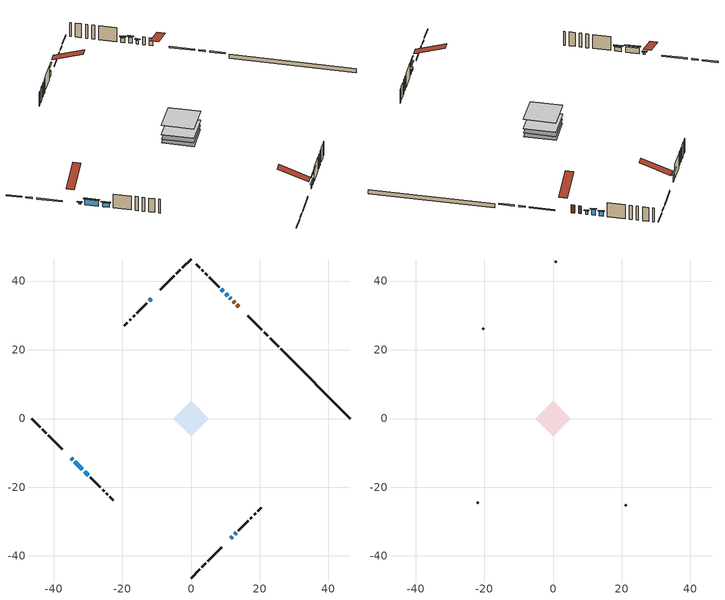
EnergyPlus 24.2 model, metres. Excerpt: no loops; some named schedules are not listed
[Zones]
conditioned space
 floor adiabatic (Floor3 construction): -5.06,0 0,5.06 5.06,0 0,-5.06 z0.16
 floor adiabatic (AdiabaticFloorConstruction): -5.2,0 0,5.2 5.2,0 0,-5.2 z1.38
 floor foundation (Slab1 construction): -5.06,0.11 -0.11,5.06 5.06,-0.11 0.11,-5.06 z-0.91
 wall outside (RimJoist1 construction): 0,-46.43 2.51,-43.92 / -46.43,0 -43.92,-2.51 / 0,46.43 -2.51,43.92 / 25.52,20.92 23.01,23.43 z0.16:0.46
 wall outside (RimJoist2 construction): 3.17,-43.27 4.23,-42.2 / -43.27,-3.17 -42.2,-4.23 / -3.17,43.27 -4.23,42.2 / 22.35,24.08 21.28,25.15 z0.16:0.46
 wall outside (RimJoist3 construction): 4.89,-41.54 8.96,-37.48 / -41.54,-4.89 -37.48,-8.96 / -4.89,41.54 -8.96,37.48 / 20.63,25.81 16.56,29.87 z0.16:0.46
 wall outside (AdiabaticWallConstruction 1): 13.91,32.52 13.39,33.04 / 12.73,33.7 12.3,34.13 z0.16:2.19
 wall outside (AdiabaticWallConstruction): -34.83,-11.6 -34.47,-11.97 z0.16:0.52; 11.6,-34.83 12.04,-34.4 z0.16:0.98; 11.64,34.79 11.3,35.13 z0.16:1.05; -33.81,-12.62 -31.66,-14.78 z0.16:1.61; -11.6,34.83 -12.22,34.22 z0.16:1.69; 12.69,-33.74 13.13,-33.31 / 9.41,37.02 8.84,37.6 z0.16:1.3; 10.65,35.79 10.07,36.36 z0.16:1.63; -31,-15.43 -29.92,-16.51 z0.16:1.23
 wall outside (Wall1 construction): 13.78,-32.65 16.64,-29.79 / -29.26,-17.17 -26.4,-20.03 / -12.87,33.56 -15.74,30.7 / 8.18,38.25 5.32,41.12 z0.16:3.82
 wall outside (Wall2 construction): 17.3,-29.13 17.75,-28.68 / -25.75,-20.69 -25.3,-21.14 / -16.39,30.04 -16.84,29.59 / 4.66,41.77 4.21,42.22 z0.16:3.82
 wall outside (Wall3 construction): 18.41,-28.03 18.78,-27.66 / -24.64,-21.79 -24.27,-22.16 / -17.5,28.94 -17.87,28.56 / 3.55,42.88 3.18,43.25 z0.16:3.82
 wall outside (Wall4 construction): 19.43,-27 20.4,-26.03 / -23.61,-22.82 -22.64,-23.79 / -18.53,27.91 -19.49,26.94 / 2.53,43.91 1.56,44.87 z0.16:3.82
 wall foundation (FoundationWall1 construction): 46.43,0 26.17,20.26 z-0.91:0.16
 window (WindowConstruction 7): -34.83,-11.61 -34.47,-11.96 z0.16:0.52
 window (WindowConstruction 6): 11.61,-34.83 12.04,-34.4 z0.16:0.97
 window (WindowConstruction 8): 11.64,34.79 11.3,35.13 z0.16:1.05
 window (WindowConstruction): -33.81,-12.62 -31.66,-14.78 z0.16:1.61
 window (WindowConstruction 1): -11.61,34.83 -12.22,34.22 z0.16:1.68
 window (WindowConstruction 2): 12.69,-33.74 13.12,-33.31 z0.16:1.3
 window (WindowConstruction 3): 10.65,35.79 10.07,36.36 z0.16:1.63
 window (WindowConstruction 4): 9.41,37.02 8.84,37.6 z0.16:1.3
 window (WindowConstruction 5): -31,-15.43 -29.92,-16.51 z0.16:1.23
 door (Door): 13.91,32.52 13.39,33.04 z0.16:2.19
 door (Door 1): 12.73,33.7 12.3,34.13 z0.16:2.19
 ceiling adiabatic (AdiabaticFloorConstruction): 0,-5.2 5.2,0 0,5.2 -5.2,0 z1.38
attic - vented
 floor to conditioned space (Floor1 construction Reversed): -5.2,0 0,5.2 5.2,0 0,-5.2 z3.82
 wall outside (Wall5 construction): 21.06,-25.37 21.3,-25.13 / -21.99,-24.45 -21.74,-24.69 / -20.15,26.28 -20.4,26.04 / 0.9,45.53 0.66,45.78 z0.16:3.82
 roof outside (Roof1 construction): 10.95,-35.48,3.82 5.89,-30.42,6.2 4.55,-31.76,6.2 9.61,-36.82,3.82; -35.48,-10.95,3.82 -30.42,-5.89,6.2 -31.76,-4.55,6.2 -36.82,-9.61,3.82; -10.95,35.48,3.82 -5.89,30.42,6.2 -4.55,31.76,6.2 -9.61,36.82,3.82; 14.57,31.86,3.82 9.51,26.8,6.2 10.84,25.47,6.2 15.9,30.53,3.82
shading: -34.26,-12.18 -35.04,-11.39 -35.25,-11.61 -34.47,-12.39 z0.82; 12.68,-33.75 10.96,-35.47 11.07,-35.58 12.79,-33.86 z1.89; 11.09,35.34 11.85,34.58 12.06,34.79 11.3,35.55 z1.35; -31.45,-14.99 -34.02,-12.41 -34.23,-12.62 -31.66,-15.2 z1.91; -13.08,33.36 -10.74,35.69 -10.95,35.9 -13.29,33.57 z2.9; 14.63,-31.8 11.19,-35.25 11.29,-35.35 14.74,-31.91 z3.43; 9.86,36.57 10.86,35.58 11.07,35.79 10.07,36.79 z1.93; 8.63,37.81 9.62,36.81 9.84,37.02 8.84,38.02 z1.6; -29.71,-16.72 -31.21,-15.22 -31.42,-15.43 -29.92,-16.93 z1.53
[Building]
Building 1: Terrain=Suburbs
[Site:Location]
Windsor AP_ON: Latitude {deg}=42.28; Longitude {deg}=-82.96; Time Zone {hr}=-5; Elevation {m}=190; Keep Site Location Information=Yes
[Site:GroundTemperature:Shallow]
6.34957, 4.46684, 4.31606, 5.20952, 8.79623, 12.3662, 15.4612, 17.4219, 17.5884, 15.9938, 12.9777, 9.51722
[Site:WaterMainsTemperature]
Calculation Method=Schedule; Temperature Schedule=mains temperature schedule
[Material] Roughness=Rough; Thermal Absorptance=0.9
Name | Thickness {m} | Conductivity {W/m-K} | Density {kg/m3} | Specific Heat {J/kg-K} | Solar Absorptance | Visible Absorptance
asphalt or fiberglass shingles | 0.00635 | 0.162714 | 1121.4 | 1465.45 | 0.4 | 0.4
ceiling stud and cavity | 0.0889 | 7.21176 | 20.9862 | 1087.66 | 0.7 | 0.7
concrete 4.0 in. | 0.1016 | 1.803125 | 2242.8 | 837.4 | 0.7 | 0.7
concrete 8.0 in. | 0.2032 | 1.803125 | 2242.8 | 837.4 | 0.7 | 0.7
door material | 0.04445 | 0.0451087 | 512.64 | 1214.23 | 0.7 | 0.7
door material 1 | 0.04445 | 0.053851 | 512.64 | 1214.23 | 0.7 | 0.7
exterior vertical ins | 0.000518347 | 0.029427 | 32.04 | 1214.23 | 0.7 | 0.7
floor covering | 0.0127 | 9.015625 | 54.468 | 1339.84 | 0.6 | 0.6
floor covering 1 | 0.0127 | 0.0433444 | 54.468 | 1339.84 | 0.6 | 0.6
floor rigid ins; wall rigid ins | 0.512978 | 0.029427 | 32.04 | 1214.23 | 0.7 | 0.7
floor stud and cavity | 0.0889 | 0.329553 | 50.32683 | 1063.81 | 0.7 | 0.7
floor stud and cavity 1 | 0.1397 | 1.75129 | 37.0049 | 1207.88 | 0.7 | 0.7
furniture material conditioned space 1 | 0.1524 | 0.115458 | 640.8 | 1214.23 | 0.6 | 0.6
gypsum board | 0.00254 | 0.160291 | 801 | 837.4 | 0.6 | 0.6
gypsum board 1 | 0.0127 | 0.160291 | 801 | 837.4 | 0.6 | 0.6
gypsum board 2 | 0.0127 | 0.160291 | 801 | 837.4 | 0.7 | 0.7
osb sheathing 0.5 in. | 0.0127 | 0.115458 | 512.64 | 1214.23 | 0.7 | 0.7
osb sheathing 0.75 in. | 0.01905 | 0.115458 | 512.64 | 1214.23 | 0.7 | 0.7
osb sheathing 2.0 in. | 0.0508 | 0.115458 | 512.64 | 1214.23 | 0.7 | 0.7
rim joist rigid ins | 0.051816 | 0.029427 | 32.04 | 1214.23 | 0.7 | 0.7
rim joist stud and cavity | 0.0508 | 0.139066 | 50.32683 | 1063.81 | 0.6 | 0.6
rim joist stud and cavity 1 | 0.0508 | 0.033485 | 125.044 | 1163.47 | 0.6 | 0.6
rim joist stud and cavity 2 | 0.0508 | 0.559327 | 125.044 | 1163.47 | 0.6 | 0.6
wall stud and cavity | 0.0889 | 0.378989 | 50.32683 | 1063.81 | 0.7 | 0.7
wall stud and cavity 1 | 0.0889 | 0.247226 | 50.32683 | 1063.81 | 0.7 | 0.7
wall stud and cavity 2 | 0.1397 | 0.967651 | 139.0536 | 1170.24 | 0.7 | 0.7
wall stud and cavity 3 | 0.1397 | 1.04406 | 139.0536 | 1170.24 | 0.7 | 0.7
wall stud and cavity 4 | 0.0889 | 6.1454 | 50.32683 | 1063.81 | 0.6 | 0.6
wall stud and cavity 5 | 0.0889 | 0.380278 | 52.3479 | 1209.89 | 0.7 | 0.7
wall stud and cavity 6 | 0.0889 | 0.391764 | 83.0341 | 1211.67 | 0.7 | 0.7
wood siding | 0.00254 | 0.102417 | 544.68 | 1172.36 | 0.91 | 0.91
wood siding 1 | 0.0254 | 0.102417 | 544.68 | 1172.36 | 0.91 | 0.91
wood siding 2; wood siding 3; wood siding 4 | 0.0254 | 0.102417 | 544.68 | 1172.36 | 0.7 | 0.7
[WindowMaterial:SimpleGlazingSystem]
Name | U-Factor {W/m2-K} | Solar Heat Gain Coefficient
WindowMaterial | 2.1866 | 0.59
WindowMaterial 1 | 2.28653 | 0.55
WindowMaterial 2 | 2.42223 | 0.49
WindowMaterial 3 | 5.135751 | 0.62
WindowMaterial 4 | 2.34047 | 0.52
WindowMaterial 5 | 4.27156 | 0.53
WindowMaterial 6 | 4.64858 | 0.51
WindowMaterial 7 | 2.574973 | 0.1
WindowMaterial 8 | 3.308 | 0.47
[Construction]
AdiabaticFloorConstruction: floor stud and cavity 1, floor rigid ins, osb sheathing 0.75 in., floor covering 1
AdiabaticWallConstruction: wood siding 3, wall rigid ins, wall stud and cavity 5, gypsum board 1
AdiabaticWallConstruction 1: wood siding 4, wall rigid ins, wall stud and cavity 5, gypsum board 1
Door: door material
Door 1: door material 1
Floor1 construction Reversed: gypsum board, ceiling stud and cavity
Floor3 construction: floor stud and cavity, floor covering
FoundationWall1 construction: concrete 8.0 in., gypsum board 2
furniture construction conditioned space 1: furniture material conditioned space 1
PartitionWallConstruction: gypsum board 1, wall stud and cavity 6, gypsum board 1
RimJoist1 construction: wood siding 2, rim joist stud and cavity
RimJoist2 construction: wood siding 2, osb sheathing 2.0 in., rim joist stud and cavity 1
RimJoist3 construction: wood siding 2, rim joist rigid ins, osb sheathing 2.0 in., rim joist stud and cavity 2
Roof1 construction: asphalt or fiberglass shingles
Slab1 construction: concrete 4.0 in.
Wall1 construction: wood siding, wall stud and cavity, gypsum board
Wall2 construction: wood siding, wall stud and cavity 1, gypsum board
Wall3 construction: wood siding 1, osb sheathing 0.5 in., wall stud and cavity 2, gypsum board 1
Wall4 construction: wood siding 1, osb sheathing 0.5 in., wall stud and cavity 3, gypsum board 1
Wall5 construction: wood siding, wall stud and cavity 4
WindowConstruction: WindowMaterial
WindowConstruction 1: WindowMaterial 1
WindowConstruction 2: WindowMaterial 2
WindowConstruction 3: WindowMaterial 3
WindowConstruction 4: WindowMaterial 4
WindowConstruction 5: WindowMaterial 5
WindowConstruction 6: WindowMaterial 6
WindowConstruction 7: WindowMaterial 7
WindowConstruction 8: WindowMaterial 8
[Zone] Multiplier=1; Part of Total Floor Area=Yes
Name | Volume {m3}
attic - vented | 20.9083
conditioned space | 232.7
[Space]
Name | Zone | Volume {m3}
attic - vented 1 | attic - vented | 20.9083
conditioned space 1 | conditioned space | 232.7
[ZoneInfiltration:EffectiveLeakageArea]
infil attic - vented 1: Zone or Space=attic - vented 1; Schedule=Always On Discrete; Effective Air Leakage Area {cm2}=2399.56; Stack Coefficient=0.000420233; Wind Coefficient=1.38505e-05
[ZoneMixing]
whole house fan mix: Zone or Space=attic - vented; Schedule=Always On Continuous; Design Flow Rate Calculation Method=Flow/Zone; Design Flow Rate {m3/s}=0; Source Zone or Space=conditioned space
[SurfaceProperty:ExposedFoundationPerimeter]
Slab1: Exposed Perimeter Calculation Method=TotalExposedPerimeter; Total Exposed Perimeter {m}=28.651
[InternalMass] Zone or ZoneList=conditioned space; Space or SpaceList=conditioned space 1
Name | Construction | Surface Area {m2}
furniture mass conditioned space 1 | furniture construction conditioned space 1 | 62.624
partition wall mass | PartitionWallConstruction | 105.28
[Lights]
interior lighting: Zone or ZoneList or Space or SpaceList=conditioned space 1; Schedule=interior lighting schedule; Design Level Calculation Method=LightingLevel; Lighting Level {W}=343.2; Return Air Fraction=0; Fraction Radiant=0.6; Fraction Visible=0.2; Fraction Replaceable=1
[People]
occupants: Zone or ZoneList or Space or SpaceList=conditioned space 1; Number of People Schedule=occupants schedule; Number of People Calculation Method=People; Number of People=3; Fraction Radiant=0.314171; Sensible Heat Fraction=0.56303; Activity Level Schedule=occupants activity schedule; Carbon Dioxide Generation Rate {m3/s-W}=0; Enable ASHRAE 55 Comfort Warnings=No; Mean Radiant Temperature Calculation Type=EnclosureAveraged
[ElectricEquipment] Zone or ZoneList or Space or SpaceList=conditioned space 1; Design Level Calculation Method=EquipmentLevel
Name | Schedule | Design Level {W} | Fraction Latent | Fraction Radiant | Fraction Lost
clothes dryer | clothes dryer schedule | 140.772 | 0.015 | 0.081 | 0.85
clothes washer | clothes washer schedule | 32.1985 | 0.03 | 0.162 | 0.7
cooking range | cooking range schedule | 215.147 | 0.08 | 0.432 | 0.2
dishwasher | dishwasher schedule | 66.8632 | 0.3 | 0.18 | 0.4
fridge | fridge schedule | 72.9452 | 0 | 0.6 | 0
mech vent house fan | mech vent house fan schedule | 0 | 0 | 0 | 1
mech vent house fan cfis | mech vent house fan cfis schedule | 0 | 0 | 0 | 0
misc plug loads | misc plug loads schedule | 494.7 | 0.045 | 0.513 | 0.1
whole house fan | Always On Discrete | 0 | 0 | 0 | 1
[OtherEquipment] Zone or ZoneList or Space or SpaceList=conditioned space 1; Design Level Calculation Method=EquipmentLevel
Name | Fuel Type | Schedule | Design Level {W} | Fraction Latent | Fraction Radiant | Fraction Lost
clothes dryer 1 | Electricity | clothes dryer schedule | 0 | 0.015 | 0.081 | 0.85
cooking range 1 | Electricity | cooking range schedule | 0 | 0.08 | 0.432 | 0.2
general water use latent | None | general water use schedule | 62.594 | 1 | 0 | 0
general water use sensible | None | general water use schedule | -61.6891 | 0 | 0.6 | 0
mech vent house fan latent load | None | Always On Discrete | 0 | 1 | 0 | 0
mech vent house fan sensible load | None | Always On Discrete | 0 | 0 | 0 | 0
water heater energy adjustment1 | Electricity | Always On Discrete | 0.01 | 0 | 0 | 1
[ZoneInfiltration:DesignFlowRate] Zone or ZoneList or Space or SpaceList=conditioned space 1; Schedule=Always On Discrete; Design Flow Rate Calculation Method=Flow/Zone; Design Flow Rate {m3/s}=0
infil flow; natural vent flow; whole house fan flow
[Foundation:Kiva]
Foundation Kiva 1: Initial Indoor Air Temperature {C}=18; Wall Height Above Grade {m}=0.15999; Wall Depth Below Slab {m}=0.2032; Custom Block Material Name 1=exterior vertical ins; Custom Block Depth 1 {m}=1.07; Custom Block X Position 1 {m}=0.2159; Custom Block Z Position 1 {m}=0
[Foundation:Kiva:Settings]
Soil Conductivity {W/m-K}=0.849921; Soil Density {kg/m3}=1842.3; Soil Specific Heat {J/kg-K}=418.7; Ground Solar Absorptivity=0.9; Ground Thermal Absorptivity=0.9; Ground Surface Roughness {m}=0.03; Far-Field Width {m}=40; Deep-Ground Boundary Condition=ZeroFlux; Deep-Ground Depth {m}=40; Minimum Cell Dimension {m}=0.2; Maximum Cell Growth Coefficient=3; Simulation Timestep=Timestep
[Exterior:Lights]
exterior lighting: Schedule=exterior lighting schedule; Design Level {W}=75.6
[Schedule:Constant]
Name | Hourly Value
Always On Continuous; mech vent house fan schedule; mech vent house fan cfis schedule; Always On Discrete | 1
occupants activity schedule | 117.228
fridge schedule | 0
[Schedule:Week:Daily]
interior lighting schedule Week Rule - Jan1-Jan27: interior lighting schedule day, interior lighting schedule day, interior lighting schedule day, interior lighting schedule day, interior lighting schedule day, interior lighting schedule day, interior lighting schedule day, interior lighting schedule default day, interior lighting schedule default day, interior lighting schedule default day, interior lighting schedule default day, interior lighting schedule default day
interior lighting schedule Week Rule - Jan28-Feb3: interior lighting schedule day, interior lighting schedule day, interior lighting schedule day, interior lighting schedule day, interior lighting schedule day 1, interior lighting schedule day 1, interior lighting schedule day 1, interior lighting schedule default day, interior lighting schedule default day, interior lighting schedule default day, interior lighting schedule default day, interior lighting schedule default day
interior lighting schedule Week Rule - Feb4-Feb24: interior lighting schedule day 1, interior lighting schedule day 1, interior lighting schedule day 1, interior lighting schedule day 1, interior lighting schedule day 1, interior lighting schedule day 1, interior lighting schedule day 1, interior lighting schedule default day, interior lighting schedule default day, interior lighting schedule default day, interior lighting schedule default day, interior lighting schedule default day
interior lighting schedule Week Rule - Feb25-Mar3: interior lighting schedule day 1, interior lighting schedule day 1, interior lighting schedule day 1, interior lighting schedule day 1, interior lighting schedule day 2, interior lighting schedule day 2, interior lighting schedule day 2, interior lighting schedule default day, interior lighting schedule default day, interior lighting schedule default day, interior lighting schedule default day, interior lighting schedule default day
interior lighting schedule Week Rule - Mar4-Mar31: interior lighting schedule day 2, interior lighting schedule day 2, interior lighting schedule day 2, interior lighting schedule day 2, interior lighting schedule day 2, interior lighting schedule day 2, interior lighting schedule day 2, interior lighting schedule default day, interior lighting schedule default day, interior lighting schedule default day, interior lighting schedule default day, interior lighting schedule default day
interior lighting schedule Week Rule - Apr1-Apr28: interior lighting schedule day 3, interior lighting schedule day 3, interior lighting schedule day 3, interior lighting schedule day 3, interior lighting schedule day 3, interior lighting schedule day 3, interior lighting schedule day 3, interior lighting schedule default day, interior lighting schedule default day, interior lighting schedule default day, interior lighting schedule default day, interior lighting schedule default day
interior lighting schedule Week Rule - Apr29-May5: interior lighting schedule day 3, interior lighting schedule day 3, interior lighting schedule day 4, interior lighting schedule day 4, interior lighting schedule day 4, interior lighting schedule day 4, interior lighting schedule day 4, interior lighting schedule default day, interior lighting schedule default day, interior lighting schedule default day, interior lighting schedule default day, interior lighting schedule default day
interior lighting schedule Week Rule - May6-May26: interior lighting schedule day 4, interior lighting schedule day 4, interior lighting schedule day 4, interior lighting schedule day 4, interior lighting schedule day 4, interior lighting schedule day 4, interior lighting schedule day 4, interior lighting schedule default day, interior lighting schedule default day, interior lighting schedule default day, interior lighting schedule default day, interior lighting schedule default day
interior lighting schedule Week Rule - May27-Jun2: interior lighting schedule day 4, interior lighting schedule day 4, interior lighting schedule day 4, interior lighting schedule day 4, interior lighting schedule day 4, interior lighting schedule day 5, interior lighting schedule day 5, interior lighting schedule default day, interior lighting schedule default day, interior lighting schedule default day, interior lighting schedule default day, interior lighting schedule default day
interior lighting schedule Week Rule - Jun3-Jun30: interior lighting schedule day 5, interior lighting schedule day 5, interior lighting schedule day 5, interior lighting schedule day 5, interior lighting schedule day 5, interior lighting schedule day 5, interior lighting schedule day 5, interior lighting schedule default day, interior lighting schedule default day, interior lighting schedule default day, interior lighting schedule default day, interior lighting schedule default day
interior lighting schedule Week Rule - Jul1-Jul28: interior lighting schedule day 6, interior lighting schedule day 6, interior lighting schedule day 6, interior lighting schedule day 6, interior lighting schedule day 6, interior lighting schedule day 6, interior lighting schedule day 6, interior lighting schedule default day, interior lighting schedule default day, interior lighting schedule default day, interior lighting schedule default day, interior lighting schedule default day
interior lighting schedule Week Rule - Jul29-Aug4: interior lighting schedule day 6, interior lighting schedule day 6, interior lighting schedule day 6, interior lighting schedule day 7, interior lighting schedule day 7, interior lighting schedule day 7, interior lighting schedule day 7, interior lighting schedule default day, interior lighting schedule default day, interior lighting schedule default day, interior lighting schedule default day, interior lighting schedule default day
interior lighting schedule Week Rule - Aug5-Aug25: interior lighting schedule day 7, interior lighting schedule day 7, interior lighting schedule day 7, interior lighting schedule day 7, interior lighting schedule day 7, interior lighting schedule day 7, interior lighting schedule day 7, interior lighting schedule default day, interior lighting schedule default day, interior lighting schedule default day, interior lighting schedule default day, interior lighting schedule default day
interior lighting schedule Week Rule - Aug26-Sep1: interior lighting schedule day 7, interior lighting schedule day 7, interior lighting schedule day 7, interior lighting schedule day 7, interior lighting schedule day 7, interior lighting schedule day 7, interior lighting schedule day 8, interior lighting schedule default day, interior lighting schedule default day, interior lighting schedule default day, interior lighting schedule default day, interior lighting schedule default day
interior lighting schedule Week Rule - Sep2-Sep29: interior lighting schedule day 8, interior lighting schedule day 8, interior lighting schedule day 8, interior lighting schedule day 8, interior lighting schedule day 8, interior lighting schedule day 8, interior lighting schedule day 8, interior lighting schedule default day, interior lighting schedule default day, interior lighting schedule default day, interior lighting schedule default day, interior lighting schedule default day
interior lighting schedule Week Rule - Sep30-Oct6: interior lighting schedule day 8, interior lighting schedule day 9, interior lighting schedule day 9, interior lighting schedule day 9, interior lighting schedule day 9, interior lighting schedule day 9, interior lighting schedule day 9, interior lighting schedule default day, interior lighting schedule default day, interior lighting schedule default day, interior lighting schedule default day, interior lighting schedule default day
interior lighting schedule Week Rule - Oct7-Oct27: interior lighting schedule day 9, interior lighting schedule day 9, interior lighting schedule day 9, interior lighting schedule day 9, interior lighting schedule day 9, interior lighting schedule day 9, interior lighting schedule day 9, interior lighting schedule default day, interior lighting schedule default day, interior lighting schedule default day, interior lighting schedule default day, interior lighting schedule default day
interior lighting schedule Week Rule - Oct28-Nov3: interior lighting schedule day 9, interior lighting schedule day 9, interior lighting schedule day 9, interior lighting schedule day 9, interior lighting schedule day 10, interior lighting schedule day 10, interior lighting schedule day 10, interior lighting schedule default day, interior lighting schedule default day, interior lighting schedule default day, interior lighting schedule default day, interior lighting schedule default day
interior lighting schedule Week Rule - Nov4-Nov24: interior lighting schedule day 10, interior lighting schedule day 10, interior lighting schedule day 10, interior lighting schedule day 10, interior lighting schedule day 10, interior lighting schedule day 10, interior lighting schedule day 10, interior lighting schedule default day, interior lighting schedule default day, interior lighting schedule default day, interior lighting schedule default day, interior lighting schedule default day
interior lighting schedule Week Rule - Nov25-Dec1: interior lighting schedule day 10, interior lighting schedule day 10, interior lighting schedule day 10, interior lighting schedule day 10, interior lighting schedule day 10, interior lighting schedule day 10, interior lighting schedule day 11, interior lighting schedule default day, interior lighting schedule default day, interior lighting schedule default day, interior lighting schedule default day, interior lighting schedule default day
interior lighting schedule Week Rule - Dec2-Dec31: interior lighting schedule day 11, interior lighting schedule day 11, interior lighting schedule day 11, interior lighting schedule day 11, interior lighting schedule day 11, interior lighting schedule day 11, interior lighting schedule day 11, interior lighting schedule default day, interior lighting schedule default day, interior lighting schedule default day, interior lighting schedule default day, interior lighting schedule default day
occupants schedule Week Rule - Jan1-Dec31: occupants schedule day, occupants schedule day, occupants schedule day, occupants schedule day, occupants schedule day, occupants schedule day, occupants schedule day, occupants schedule default day, occupants schedule default day, occupants schedule default day, occupants schedule default day, occupants schedule default day
clothes dryer schedule Week Rule - Jan1-Dec31: clothes dryer schedule day, clothes dryer schedule day, clothes dryer schedule day, clothes dryer schedule day, clothes dryer schedule day, clothes dryer schedule day, clothes dryer schedule day, clothes dryer schedule default day, clothes dryer schedule default day, clothes dryer schedule default day, clothes dryer schedule default day, clothes dryer schedule default day
clothes washer schedule Week Rule - Jan1-Dec31: clothes washer schedule day, clothes washer schedule day, clothes washer schedule day, clothes washer schedule day, clothes washer schedule day, clothes washer schedule day, clothes washer schedule day, clothes washer schedule default day, clothes washer schedule default day, clothes washer schedule default day, clothes washer schedule default day, clothes washer schedule default day
cooking range schedule Week Rule - Jan1-Dec31: cooking range schedule day, cooking range schedule day, cooking range schedule day, cooking range schedule day, cooking range schedule day, cooking range schedule day, cooking range schedule day, cooking range schedule default day, cooking range schedule default day, cooking range schedule default day, cooking range schedule default day, cooking range schedule default day
dishwasher schedule Week Rule - Jan1-Dec31: dishwasher schedule day, dishwasher schedule day, dishwasher schedule day, dishwasher schedule day, dishwasher schedule day, dishwasher schedule day, dishwasher schedule day, dishwasher schedule default day, dishwasher schedule default day, dishwasher schedule default day, dishwasher schedule default day, dishwasher schedule default day
misc plug loads schedule Week Rule - Jan1-Dec31: misc plug loads schedule day, misc plug loads schedule day, misc plug loads schedule day, misc plug loads schedule day, misc plug loads schedule day, misc plug loads schedule day, misc plug loads schedule day, misc plug loads schedule default day, misc plug loads schedule default day, misc plug loads schedule default day, misc plug loads schedule default day, misc plug loads schedule default day
general water use schedule Week Rule - Jan1-Dec31: general water use schedule day, general water use schedule day, general water use schedule day, general water use schedule day, general water use schedule day, general water use schedule day, general water use schedule day, general water use schedule default day, general water use schedule default day, general water use schedule default day, general water use schedule default day, general water use schedule default day
exterior lighting schedule Week Rule - Jan1-Jan27: exterior lighting schedule day, exterior lighting schedule day, exterior lighting schedule day, exterior lighting schedule day, exterior lighting schedule day, exterior lighting schedule day, exterior lighting schedule day, exterior lighting schedule default day, exterior lighting schedule default day, exterior lighting schedule default day, exterior lighting schedule default day, exterior lighting schedule default day
exterior lighting schedule Week Rule - Jan28-Feb3: exterior lighting schedule day, exterior lighting schedule day, exterior lighting schedule day, exterior lighting schedule day, exterior lighting schedule day 1, exterior lighting schedule day 1, exterior lighting schedule day 1, exterior lighting schedule default day, exterior lighting schedule default day, exterior lighting schedule default day, exterior lighting schedule default day, exterior lighting schedule default day
exterior lighting schedule Week Rule - Feb4-Feb24: exterior lighting schedule day 1, exterior lighting schedule day 1, exterior lighting schedule day 1, exterior lighting schedule day 1, exterior lighting schedule day 1, exterior lighting schedule day 1, exterior lighting schedule day 1, exterior lighting schedule default day, exterior lighting schedule default day, exterior lighting schedule default day, exterior lighting schedule default day, exterior lighting schedule default day
exterior lighting schedule Week Rule - Feb25-Mar3: exterior lighting schedule day 1, exterior lighting schedule day 1, exterior lighting schedule day 1, exterior lighting schedule day 1, exterior lighting schedule day 2, exterior lighting schedule day 2, exterior lighting schedule day 2, exterior lighting schedule default day, exterior lighting schedule default day, exterior lighting schedule default day, exterior lighting schedule default day, exterior lighting schedule default day
exterior lighting schedule Week Rule - Mar4-Mar31: exterior lighting schedule day 2, exterior lighting schedule day 2, exterior lighting schedule day 2, exterior lighting schedule day 2, exterior lighting schedule day 2, exterior lighting schedule day 2, exterior lighting schedule day 2, exterior lighting schedule default day, exterior lighting schedule default day, exterior lighting schedule default day, exterior lighting schedule default day, exterior lighting schedule default day
exterior lighting schedule Week Rule - Apr1-Apr28: exterior lighting schedule day 3, exterior lighting schedule day 3, exterior lighting schedule day 3, exterior lighting schedule day 3, exterior lighting schedule day 3, exterior lighting schedule day 3, exterior lighting schedule day 3, exterior lighting schedule default day, exterior lighting schedule default day, exterior lighting schedule default day, exterior lighting schedule default day, exterior lighting schedule default day
exterior lighting schedule Week Rule - Apr29-May5: exterior lighting schedule day 3, exterior lighting schedule day 3, exterior lighting schedule day 4, exterior lighting schedule day 4, exterior lighting schedule day 4, exterior lighting schedule day 4, exterior lighting schedule day 4, exterior lighting schedule default day, exterior lighting schedule default day, exterior lighting schedule default day, exterior lighting schedule default day, exterior lighting schedule default day
exterior lighting schedule Week Rule - May6-May26: exterior lighting schedule day 4, exterior lighting schedule day 4, exterior lighting schedule day 4, exterior lighting schedule day 4, exterior lighting schedule day 4, exterior lighting schedule day 4, exterior lighting schedule day 4, exterior lighting schedule default day, exterior lighting schedule default day, exterior lighting schedule default day, exterior lighting schedule default day, exterior lighting schedule default day
exterior lighting schedule Week Rule - May27-Jun2: exterior lighting schedule day 4, exterior lighting schedule day 4, exterior lighting schedule day 4, exterior lighting schedule day 4, exterior lighting schedule day 4, exterior lighting schedule day 5, exterior lighting schedule day 5, exterior lighting schedule default day, exterior lighting schedule default day, exterior lighting schedule default day, exterior lighting schedule default day, exterior lighting schedule default day
exterior lighting schedule Week Rule - Jun3-Jun30: exterior lighting schedule day 5, exterior lighting schedule day 5, exterior lighting schedule day 5, exterior lighting schedule day 5, exterior lighting schedule day 5, exterior lighting schedule day 5, exterior lighting schedule day 5, exterior lighting schedule default day, exterior lighting schedule default day, exterior lighting schedule default day, exterior lighting schedule default day, exterior lighting schedule default day
exterior lighting schedule Week Rule - Jul1-Jul28: exterior lighting schedule day 6, exterior lighting schedule day 6, exterior lighting schedule day 6, exterior lighting schedule day 6, exterior lighting schedule day 6, exterior lighting schedule day 6, exterior lighting schedule day 6, exterior lighting schedule default day, exterior lighting schedule default day, exterior lighting schedule default day, exterior lighting schedule default day, exterior lighting schedule default day
exterior lighting schedule Week Rule - Jul29-Aug4: exterior lighting schedule day 6, exterior lighting schedule day 6, exterior lighting schedule day 6, exterior lighting schedule day 7, exterior lighting schedule day 7, exterior lighting schedule day 7, exterior lighting schedule day 7, exterior lighting schedule default day, exterior lighting schedule default day, exterior lighting schedule default day, exterior lighting schedule default day, exterior lighting schedule default day
exterior lighting schedule Week Rule - Aug5-Aug25: exterior lighting schedule day 7, exterior lighting schedule day 7, exterior lighting schedule day 7, exterior lighting schedule day 7, exterior lighting schedule day 7, exterior lighting schedule day 7, exterior lighting schedule day 7, exterior lighting schedule default day, exterior lighting schedule default day, exterior lighting schedule default day, exterior lighting schedule default day, exterior lighting schedule default day
exterior lighting schedule Week Rule - Aug26-Sep1: exterior lighting schedule day 7, exterior lighting schedule day 7, exterior lighting schedule day 7, exterior lighting schedule day 7, exterior lighting schedule day 7, exterior lighting schedule day 7, exterior lighting schedule day 8, exterior lighting schedule default day, exterior lighting schedule default day, exterior lighting schedule default day, exterior lighting schedule default day, exterior lighting schedule default day
exterior lighting schedule Week Rule - Sep2-Sep29: exterior lighting schedule day 8, exterior lighting schedule day 8, exterior lighting schedule day 8, exterior lighting schedule day 8, exterior lighting schedule day 8, exterior lighting schedule day 8, exterior lighting schedule day 8, exterior lighting schedule default day, exterior lighting schedule default day, exterior lighting schedule default day, exterior lighting schedule default day, exterior lighting schedule default day
exterior lighting schedule Week Rule - Sep30-Oct6: exterior lighting schedule day 8, exterior lighting schedule day 9, exterior lighting schedule day 9, exterior lighting schedule day 9, exterior lighting schedule day 9, exterior lighting schedule day 9, exterior lighting schedule day 9, exterior lighting schedule default day, exterior lighting schedule default day, exterior lighting schedule default day, exterior lighting schedule default day, exterior lighting schedule default day
exterior lighting schedule Week Rule - Oct7-Oct27: exterior lighting schedule day 9, exterior lighting schedule day 9, exterior lighting schedule day 9, exterior lighting schedule day 9, exterior lighting schedule day 9, exterior lighting schedule day 9, exterior lighting schedule day 9, exterior lighting schedule default day, exterior lighting schedule default day, exterior lighting schedule default day, exterior lighting schedule default day, exterior lighting schedule default day
exterior lighting schedule Week Rule - Oct28-Nov3: exterior lighting schedule day 9, exterior lighting schedule day 9, exterior lighting schedule day 9, exterior lighting schedule day 9, exterior lighting schedule day 10, exterior lighting schedule day 10, exterior lighting schedule day 10, exterior lighting schedule default day, exterior lighting schedule default day, exterior lighting schedule default day, exterior lighting schedule default day, exterior lighting schedule default day
[Schedule:Year]
interior lighting schedule: interior lighting schedule Week Rule - Jan1-Jan27, 1, 1, 1, 27, interior lighting schedule Week Rule - Jan28-Feb3, 1, 28, 2, 3, interior lighting schedule Week Rule - Feb4-Feb24, 2, 4, 2, 24, interior lighting schedule Week Rule - Feb25-Mar3, 2, 25, 3, 3, interior lighting schedule Week Rule - Mar4-Mar31, 3, 4, 3, 31, interior lighting schedule Week Rule - Apr1-Apr28, 4, 1, 4, 28, interior lighting schedule Week Rule - Apr29-May5, 4, 29, 5, 5, interior lighting schedule Week Rule - May6-May26, 5, 6, 5, 26, interior lighting schedule Week Rule - May27-Jun2, 5, 27, 6, 2, interior lighting schedule Week Rule - Jun3-Jun30, 6, 3, 6, 30, interior lighting schedule Week Rule - Jul1-Jul28, 7, 1, 7, 28, interior lighting schedule Week Rule - Jul29-Aug4, 7, 29, 8, 4, interior lighting schedule Week Rule - Aug5-Aug25, 8, 5, 8, 25, interior lighting schedule Week Rule - Aug26-Sep1, 8, 26, 9, 1, interior lighting schedule Week Rule - Sep2-Sep29, 9, 2, 9, 29, interior lighting schedule Week Rule - Sep30-Oct6, 9, 30, 10, 6, interior lighting schedule Week Rule - Oct7-Oct27, 10, 7, 10, 27, interior lighting schedule Week Rule - Oct28-Nov3, 10, 28, 11, 3, interior lighting schedule Week Rule - Nov4-Nov24, 11, 4, 11, 24, interior lighting schedule Week Rule - Nov25-Dec1, 11, 25, 12, 1, interior lighting schedule Week Rule - Dec2-Dec31, 12, 2, 12, 31
occupants schedule: occupants schedule Week Rule - Jan1-Dec31, 1, 1, 12, 31
clothes dryer schedule: clothes dryer schedule Week Rule - Jan1-Dec31, 1, 1, 12, 31
clothes washer schedule: clothes washer schedule Week Rule - Jan1-Dec31, 1, 1, 12, 31
cooking range schedule: cooking range schedule Week Rule - Jan1-Dec31, 1, 1, 12, 31
dishwasher schedule: dishwasher schedule Week Rule - Jan1-Dec31, 1, 1, 12, 31
misc plug loads schedule: misc plug loads schedule Week Rule - Jan1-Dec31, 1, 1, 12, 31
general water use schedule: general water use schedule Week Rule - Jan1-Dec31, 1, 1, 12, 31
exterior lighting schedule: exterior lighting schedule Week Rule - Jan1-Jan27, 1, 1, 1, 27, exterior lighting schedule Week Rule - Jan28-Feb3, 1, 28, 2, 3, exterior lighting schedule Week Rule - Feb4-Feb24, 2, 4, 2, 24, exterior lighting schedule Week Rule - Feb25-Mar3, 2, 25, 3, 3, exterior lighting schedule Week Rule - Mar4-Mar31, 3, 4, 3, 31, exterior lighting schedule Week Rule - Apr1-Apr28, 4, 1, 4, 28, exterior lighting schedule Week Rule - Apr29-May5, 4, 29, 5, 5, exterior lighting schedule Week Rule - May6-May26, 5, 6, 5, 26, exterior lighting schedule Week Rule - May27-Jun2, 5, 27, 6, 2, exterior lighting schedule Week Rule - Jun3-Jun30, 6, 3, 6, 30, exterior lighting schedule Week Rule - Jul1-Jul28, 7, 1, 7, 28, exterior lighting schedule Week Rule - Jul29-Aug4, 7, 29, 8, 4, exterior lighting schedule Week Rule - Aug5-Aug25, 8, 5, 8, 25, exterior lighting schedule Week Rule - Aug26-Sep1, 8, 26, 9, 1, exterior lighting schedule Week Rule - Sep2-Sep29, 9, 2, 9, 29, exterior lighting schedule Week Rule - Sep30-Oct6, 9, 30, 10, 6, exterior lighting schedule Week Rule - Oct7-Oct27, 10, 7, 10, 27, exterior lighting schedule Week Rule - Oct28-Nov3, 10, 28, 11, 3, exterior lighting schedule Week Rule - Nov4-Nov24, 11, 4, 11, 24, exterior lighting schedule Week Rule - Nov25-Dec1, 11, 25, 12, 1, exterior lighting schedule Week Rule - Dec2-Dec31, 12, 2, 12, 31
[Schedule:Compact]
mains temperature schedule: Through: 01/01, For: AllDays, Until: 24:00, 9.71556, Through: 01/02, For: AllDays, Until: 24:00, 9.65056, Through: 01/03, For: AllDays, Until: 24:00, 9.58667, Through: 01/04, For: AllDays, Until: 24:00, 9.52389, Through: 01/05, For: AllDays, Until: 24:00, 9.46278, Through: 01/06, For: AllDays, Until: 24:00, 9.40278, Through: 01/07, For: AllDays, Until: 24:00, 9.34444, Through: 01/08, For: AllDays, Until: 24:00, 9.28778, Through: 01/09, For: AllDays, Until: 24:00, 9.23222, Through: 01/10, For: AllDays, Until: 24:00, 9.17778, Through: 01/11, For: AllDays, Until: 24:00, 9.125, Through: 01/12, For: AllDays, Until: 24:00, 9.07389, Through: 01/13, For: AllDays, Until: 24:00, 9.02444, Through: 01/14, For: AllDays, Until: 24:00, 8.97611, Through: 01/15, For: AllDays, Until: 24:00, 8.92944, Through: 01/16, For: AllDays, Until: 24:00, 8.88444, Through: 01/17, For: AllDays, Until: 24:00, 8.84056, Through: 01/18, For: AllDays, Until: 24:00, 8.79889, Through: 01/19, For: AllDays, Until: 24:00, 8.75833, Through: 01/20, For: AllDays, Until: 24:00, 8.71944, Through: 01/21, For: AllDays, Until: 24:00, 8.68222, Through: 01/22, For: AllDays, Until: 24:00, 8.64667, Through: 01/23, For: AllDays, Until: 24:00, 8.61222, Through: 01/24, For: AllDays, Until: 24:00, 8.58, Through: 01/25, For: AllDays, Until: 24:00, 8.54944, Through: 01/26, For: AllDays, Until: 24:00, 8.52, Through: 01/27, For: AllDays, Until: 24:00, 8.49278, Through: 01/28, For: AllDays, Until: 24:00, 8.46722, Through: 01/29, For: AllDays, Until: 24:00, 8.44278, Through: 01/30, For: AllDays, Until: 24:00, 8.42056, Through: 01/31, For: AllDays, Until: 24:00, 8.39944, Through: 02/01, For: AllDays, Until: 24:00, 8.38056, Through: 02/02, For: AllDays, Until: 24:00, 8.36333, Through: 02/03, For: AllDays, Until: 24:00, 8.34778, Through: 02/04, For: AllDays, Until: 24:00, 8.33389, Through: 02/05, For: AllDays, Until: 24:00, 8.32167, Through: 02/06, For: AllDays, Until: 24:00, 8.31111, Through: 02/07, For: AllDays, Until: 24:00, 8.30222, Through: 02/08, For: AllDays, Until: 24:00, 8.295, Through: 02/09, For: AllDays, Until: 24:00, 8.29, Through: 02/10, For: AllDays, Until: 24:00, 8.28611, Through: 02/11, For: AllDays, Until: 24:00, 8.28444, Through: 02/12, For: AllDays, Until: 24:00, 8.28444, Through: 02/13, For: AllDays, Until: 24:00, 8.28611, Through: 02/14, For: AllDays, Until: 24:00, 8.28889, Through: 02/15, For: AllDays, Until: 24:00, 8.29444, Through: 02/16, For: AllDays, Until: 24:00, 8.30111, Through: 02/17, For: AllDays, Until: 24:00, 8.30944, Through: 02/18, For: AllDays, Until: 24:00, 8.31944, Through: 02/19, For: AllDays, Until: 24:00, 8.33167, Through: 02/20, For: AllDays, Until: 24:00, 8.345, Through: 02/21, For: AllDays, Until: 24:00, 8.36056, Through: 02/22, For: AllDays, Until: 24:00, 8.37778, Through: 02/23, For: AllDays, Until: 24:00, 8.39611, Through: 02/24, For: AllDays, Until: 24:00, 8.41667, Through: 02/25, For: AllDays, Until: 24:00, 8.43889, Through: 02/26, For: AllDays, Until: 24:00, 8.46278, Through: 02/27, For: AllDays, Until: 24:00, 8.48833, Through: 02/28, For: AllDays, Until: 24:00, 8.51556, Through: 03/01, For: AllDays, Until: 24:00, 8.54444, Through: 03/02, For: AllDays, Until: 24:00, 8.575, Through: 03/03, For: AllDays, Until: 24:00, 8.60667, Through: 03/04, For: AllDays, Until: 24:00, 8.64056, Through: 03/05, For: AllDays, Until: 24:00, 8.67611, Through: 03/06, For: AllDays, Until: 24:00, 8.71278, Through: 03/07, For: AllDays, Until: 24:00, 8.75167, Through: 03/08, For: AllDays, Until: 24:00, 8.79167, Through: 03/09, For: AllDays, Until: 24:00, 8.83333, Through: 03/10, For: AllDays, Until: 24:00, 8.87667, Through: 03/11, For: AllDays, Until: 24:00, 8.92167, Through: 03/12, For: AllDays, Until: 24:00, 8.96833, Through: 03/13, For: AllDays, Until: 24:00, 9.01611, Through: 03/14, For: AllDays, Until: 24:00, 9.06556, Through: 03/15, For: AllDays, Until: 24:00, 9.11667, Through: 03/16, For: AllDays, Until: 24:00, 9.16889, Through: 03/17, For: AllDays, Until: 24:00, 9.22278, Through: 03/18, For: AllDays, Until: 24:00, 9.27833, Through: 03/19, For: AllDays, Until: 24:00, 9.335, Through: 03/20, For: AllDays, Until: 24:00, 9.39333, Through: 03/21, For: AllDays, Until: 24:00, 9.45278, Through: 03/22, For: AllDays, Until: 24:00, 9.51389, Through: 03/23, For: AllDays, Until: 24:00, 9.57611, Through: 03/24, For: AllDays, Until: 24:00, 9.64, Through: 03/25, For: AllDays, Until: 24:00, 9.705, Through: 03/26, For: AllDays, Until: 24:00, 9.77111, Through: 03/27, For: AllDays, Until: 24:00, 9.83889, Through: 03/28, For: AllDays, Until: 24:00, 9.90778, Through: 03/29, For: AllDays, Until: 24:00, 9.97778, Through: 03/30, For: AllDays, Until: 24:00, 10.0489, Through: 03/31, For: AllDays, Until: 24:00, 10.1217, Through: 04/01, For: AllDays, Until: 24:00, 10.1956, Through: 04/02, For: AllDays, Until: 24:00, 10.2706, Through: 04/03, For: AllDays, Until: 24:00, 10.3461, Through: 04/04, For: AllDays, Until: 24:00, 10.4233, Through: 04/05, For: AllDays, Until: 24:00, 10.5017, Through: 04/06, For: AllDays, Until: 24:00, 10.5811, Through: 04/07, For: AllDays, Until: 24:00, 10.6617, Through: 04/08, For: AllDays, Until: 24:00, 10.7428, Through: 04/09, For: AllDays, Until: 24:00, 10.825, Through: 04/10, For: AllDays, Until: 24:00, 10.9089, Through: 04/11, For: AllDays, Until: 24:00, 10.9928, Through: 04/12, For: AllDays, Until: 24:00, 11.0783, Through: 04/13, For: AllDays, Until: 24:00, 11.1644, Through: 04/14, For: AllDays, Until: 24:00, 11.2517, Through: 04/15, For: AllDays, Until: 24:00, 11.3394, Through: 04/16, For: AllDays, Until: 24:00, 11.4278, Through: 04/17, For: AllDays, Until: 24:00, 11.5178, Through: 04/18, For: AllDays, Until: 24:00, 11.6078, Through: 04/19, For: AllDays, Until: 24:00, 11.6989, Through: 04/20, For: AllDays, Until: 24:00, 11.7906, Through: 04/21, For: AllDays, Until: 24:00, 11.8828, Through: 04/22, For: AllDays, Until: 24:00, 11.9761, Through: 04/23, For: AllDays, Until: 24:00, 12.07, Through: 04/24, For: AllDays, Until: 24:00, 12.1639, Through: 04/25, For: AllDays, Until: 24:00, 12.2589, Through: 04/26, For: AllDays, Until: 24:00, 12.3544, Through: 04/27, For: AllDays, Until: 24:00, 12.4506, Through: 04/28, For: AllDays, Until: 24:00, 12.5472, Through: 04/29, For: AllDays, Until: 24:00, 12.6439, Through: 04/30, For: AllDays, Until: 24:00, 12.7411, Through: 05/01, For: AllDays, Until: 24:00, 12.8389, Through: 05/02, For: AllDays, Until: 24:00, 12.9372, Through: 05/03, For: AllDays, Until: 24:00, 13.0356, Through: 05/04, For: AllDays, Until: 24:00, 13.1344, Through: 05/05, For: AllDays, Until: 24:00, 13.2339, Through: 05/06, For: AllDays, Until: 24:00, 13.3333, Through: 05/07, For: AllDays, Until: 24:00, 13.4328, Through: 05/08, For: AllDays, Until: 24:00, 13.5328, Through: 05/09, For: AllDays, Until: 24:00, 13.6328, Through: 05/10, For: AllDays, Until: 24:00, 13.7328, Through: 05/11, For: AllDays, Until: 24:00, 13.8328, Through: 05/12, For: AllDays, Until: 24:00, 13.9333, Through: 05/13, For: AllDays, Until: 24:00, 14.0339, Through: 05/14, For: AllDays, Until: 24:00, 14.1344, Through: 05/15, For: AllDays, Until: 24:00, 14.2344, Through: 05/16, For: AllDays, Until: 24:00, 14.335, Through: 05/17, For: AllDays, Until: 24:00, 14.4356, Through: 05/18, For: AllDays, Until: 24:00, 14.5356, Through: 05/19, For: AllDays, Until: 24:00, 14.6356, Through: 05/20, For: AllDays, Until: 24:00, 14.7356, Through: 05/21, For: AllDays, Until: 24:00, 14.8356, Through: 05/22, For: AllDays, Until: 24:00, 14.935, Through: 05/23, For: AllDays, Until: 24:00, 15.0344, Through: 05/24, For: AllDays, Until: 24:00, 15.1333, Through: 05/25, For: AllDays, Until: 24:00, 15.2322, Through: 05/26, For: AllDays, Until: 24:00, 15.3306, Through: 05/27, For: AllDays, Until: 24:00, 15.4283, Through: 05/28, For: AllDays, Until: 24:00, 15.5261, Through: 05/29, For: AllDays, Until: 24:00, 15.6233, Through: 05/30, For: AllDays, Until: 24:00, 15.7206, Through: 05/31, For: AllDays, Until: 24:00, 15.8167, Through: 06/01, For: AllDays, Until: 24:00, 15.9128, Through: 06/02, For: AllDays, Until: 24:00, 16.0078, Through: 06/03, For: AllDays, Until: 24:00, 16.1028, Through: 06/04, For: AllDays, Until: 24:00, 16.1967, Through: 06/05, For: AllDays, Until: 24:00, 16.2906, Through: 06/06, For: AllDays, Until: 24:00, 16.3833, Through: 06/07, For: AllDays, Until: 24:00, 16.4756, Through: 06/08, For: AllDays, Until: 24:00, 16.5672, Through: 06/09, For: AllDays, Until: 24:00, 16.6578, Through: 06/10, For: AllDays, Until: 24:00, 16.7478, Through: 06/11, For: AllDays, Until: 24:00, 16.8372, Through: 06/12, For: AllDays, Until: 24:00, 16.9256, Through: 06/13, For: AllDays, Until: 24:00, 17.0133, Through: 06/14, For: AllDays, Until: 24:00, 17.1, Through: 06/15, For: AllDays, Until: 24:00, 17.1861, Through: 06/16, For: AllDays, Until: 24:00, 17.2711, Through: 06/17, For: AllDays, Until: 24:00, 17.355, Through: 06/18, For: AllDays, Until: 24:00, 17.4383, Through: 06/19, For: AllDays, Until: 24:00, 17.5206, Through: 06/20, For: AllDays, Until: 24:00, 17.6017, Through: 06/21, For: AllDays, Until: 24:00, 17.6817, Through: 06/22, For: AllDays, Until: 24:00, 17.7606, Through: 06/23, For: AllDays, Until: 24:00, 17.8383, Through: 06/24, For: AllDays, Until: 24:00, 17.9156, Through: 06/25, For: AllDays, Until: 24:00, 17.9911, Through: 06/26, For: AllDays, Until: 24:00, 18.0656, Through: 06/27, For: AllDays, Until: 24:00, 18.1389, Through: 06/28, For: AllDays, Until: 24:00, 18.2111, Through: 06/29, For: AllDays, Until: 24:00, 18.2822, Through: 06/30, For: AllDays, Until: 24:00, 18.3522, Through: 07/01, For: AllDays, Until: 24:00, 18.4206, Through: 07/02, For: AllDays, Until: 24:00, 18.4878, Through: 07/03, For: AllDays, Until: 24:00, 18.5539, Through: 07/04, For: AllDays, Until: 24:00, 18.6183, Through: 07/05, For: AllDays, Until: 24:00, 18.6817, Through: 07/06, For: AllDays, Until: 24:00, 18.7439, Through: 07/07, For: AllDays, Until: 24:00, 18.8044, Through: 07/08, For: AllDays, Until: 24:00, 18.8639, Through: 07/09, For: AllDays, Until: 24:00, 18.9217, Through: 07/10, For: AllDays, Until: 24:00, 18.9778, Through: 07/11, For: AllDays, Until: 24:00, 19.0328, Through: 07/12, For: AllDays, Until: 24:00, 19.0861, Through: 07/13, For: AllDays, Until: 24:00, 19.1383, Through: 07/14, For: AllDays, Until: 24:00, 19.1889, Through: 07/15, For: AllDays, Until: 24:00, 19.2378, Through: 07/16, For: AllDays, Until: 24:00, 19.2856, Through: 07/17, For: AllDays, Until: 24:00, 19.3311, Through: 07/18, For: AllDays, Until: 24:00, 19.3761, Through: 07/19, For: AllDays, Until: 24:00, 19.4189, Through: 07/20, For: AllDays, Until: 24:00, 19.46, Through: 07/21, For: AllDays, Until: 24:00, 19.5, Through: 07/22, For: AllDays, Until: 24:00, 19.5378, Through: 07/23, For: AllDays, Until: 24:00, 19.5744, Through: 07/24, For: AllDays, Until: 24:00, 19.6094, Through: 07/25, For: AllDays, Until: 24:00, 19.6428, Through: 07/26, For: AllDays, Until: 24:00, 19.6744, Through: 07/27, For: AllDays, Until: 24:00, 19.7044, Through: 07/28, For: AllDays, Until: 24:00, 19.7328, Through: 07/29, For: AllDays, Until: 24:00, 19.7594, Through: 07/30, For: AllDays, Until: 24:00, 19.7844, Through: 07/31, For: AllDays, Until: 24:00, 19.8078, Through: 08/01, For: AllDays, Until: 24:00, 19.8294, Through: 08/02, For: AllDays, Until: 24:00, 19.8494, Through: 08/03, For: AllDays, Until: 24:00, 19.8678, Through: 08/04, For: AllDays, Until: 24:00, 19.8844, Through: 08/05, For: AllDays, Until: 24:00, 19.8994, Through: 08/06, For: AllDays, Until: 24:00, 19.9122, Through: 08/07, For: AllDays, Until: 24:00, 19.9239, Through: 08/08, For: AllDays, Until: 24:00, 19.9333, Through: 08/09, For: AllDays, Until: 24:00, 19.9417, Through: 08/10, For: AllDays, Until: 24:00, 19.9478, Through: 08/11, For: AllDays, Until: 24:00, 19.9522, Through: 08/12, For: AllDays, Until: 24:00, 19.9556, Through: 08/13, For: AllDays, Until: 24:00, 19.9567, Through: 08/14, For: AllDays, Until: 24:00, 19.9556, Through: 08/15, For: AllDays, Until: 24:00, 19.9533, Through: 08/16, For: AllDays, Until: 24:00, 19.9494, Through: 08/17, For: AllDays, Until: 24:00, 19.9433, Through: 08/18, For: AllDays, Until: 24:00, 19.9361, Through: 08/19, For: AllDays, Until: 24:00, 19.9267, Through: 08/20, For: AllDays, Until: 24:00, 19.9156, Through: 08/21, For: AllDays, Until: 24:00, 19.9033, Through: 08/22, For: AllDays, Until: 24:00, 19.8889, Through: 08/23, For: AllDays, Until: 24:00, 19.8728, Through: 08/24, For: AllDays, Until: 24:00, 19.855, Through: 08/25, For: AllDays, Until: 24:00, 19.835, Through: 08/26, For: AllDays, Until: 24:00, 19.8139, Through: 08/27, For: AllDays, Until: 24:00, 19.7911, Through: 08/28, For: AllDays, Until: 24:00, 19.7667, Through: 08/29, For: AllDays, Until: 24:00, 19.7406, Through: 08/30, For: AllDays, Until: 24:00, 19.7122, Through: 08/31, For: AllDays, Until: 24:00, 19.6828, Through: 09/01, For: AllDays, Until: 24:00, 19.6517, Through: 09/02, For: AllDays, Until: 24:00, 19.6189, Through: 09/03, For: AllDays, Until: 24:00, 19.5844, Through: 09/04, For: AllDays, Until: 24:00, 19.5483, Through: 09/05, For: AllDays, Until: 24:00, 19.5106, Through: 09/06, For: AllDays, Until: 24:00, 19.4711, Through: 09/07, For: AllDays, Until: 24:00, 19.4306, Through: 09/08, For: AllDays, Until: 24:00, 19.3878, Through: 09/09, For: AllDays, Until: 24:00, 19.3439, Through: 09/10, For: AllDays, Until: 24:00, 19.2983, Through: 09/11, For: AllDays, Until: 24:00, 19.2511, Through: 09/12, For: AllDays, Until: 24:00, 19.2028, Through: 09/13, For: AllDays, Until: 24:00, 19.1528, Through: 09/14, For: AllDays, Until: 24:00, 19.1011, Through: 09/15, For: AllDays, Until: 24:00, 19.0478, Through: 09/16, For: AllDays, Until: 24:00, 18.9933, Through: 09/17, For: AllDays, Until: 24:00, 18.9372, Through: 09/18, For: AllDays, Until: 24:00, 18.88, Through: 09/19, For: AllDays, Until: 24:00, 18.8211, Through: 09/20, For: AllDays, Until: 24:00, 18.7611, Through: 09/21, For: AllDays, Until: 24:00, 18.6994, Through: 09/22, For: AllDays, Until: 24:00, 18.6361, Through: 09/23, For: AllDays, Until: 24:00, 18.5722, Through: 09/24, For: AllDays, Until: 24:00, 18.5067, Through: 09/25, For: AllDays, Until: 24:00, 18.4394, Through: 09/26, For: AllDays, Until: 24:00, 18.3711, Through: 09/27, For: AllDays, Until: 24:00, 18.3017, Through: 09/28, For: AllDays, Until: 24:00, 18.2311, Through: 09/29, For: AllDays, Until: 24:00, 18.1594, Through: 09/30, For: AllDays, Until: 24:00, 18.0861, Through: 10/01, For: AllDays, Until: 24:00, 18.0122, Through: 10/02, For: AllDays, Until: 24:00, 17.9367, Through: 10/03, For: AllDays, Until: 24:00, 17.86, Through: 10/04, For: AllDays, Until: 24:00, 17.7822, Through: 10/05, For: AllDays, Until: 24:00, 17.7039, Through: 10/06, For: AllDays, Until: 24:00, 17.6239, Through: 10/07, For: AllDays, Until: 24:00, 17.5428, Through: 10/08, For: AllDays, Until: 24:00, 17.4611, Through: 10/09, For: AllDays, Until: 24:00, 17.3783, Through: 10/10, For: AllDays, Until: 24:00, 17.2944, Through: 10/11, For: AllDays, Until: 24:00, 17.21, Through: 10/12, For: AllDays, Until: 24:00, 17.1239, Through: 10/13, For: AllDays, Until: 24:00, 17.0378, Through: 10/14, For: AllDays, Until: 24:00, 16.95, Through: 10/15, For: AllDays, Until: 24:00, 16.8617, Through: 10/16, For: AllDays, Until: 24:00, 16.7728, Through: 10/17, For: AllDays, Until: 24:00, 16.6828, Through: 10/18, For: AllDays, Until: 24:00, 16.5922, Through: 10/19, For: AllDays, Until: 24:00, 16.5011, Through: 10/20, For: AllDays, Until: 24:00, 16.4089, Through: 10/21, For: AllDays, Until: 24:00, 16.3161, Through: 10/22, For: AllDays, Until: 24:00, 16.2228, Through: 10/23, For: AllDays, Until: 24:00, 16.1289, Through: 10/24, For: AllDays, Until: 24:00, 16.0344, Through: 10/25, For: AllDays, Until: 24:00, 15.9389, Through: 10/26, For: AllDays, Until: 24:00, 15.8433, Through: 10/27, For: AllDays, Until: 24:00, 15.7472, Through: 10/28, For: AllDays, Until: 24:00, 15.6506, Through: 10/29, For: AllDays, Until: 24:00, 15.5533, Through: 10/30, For: AllDays, Until: 24:00, 15.4561, Through: 10/31, For: AllDays, Until: 24:00, 15.3578, Through: 11/01, For: AllDays, Until: 24:00, 15.2594, Through: 11/02, For: AllDays, Until: 24:00, 15.1611, Through: 11/03, For: AllDays, Until: 24:00, 15.0617, Through: 11/04, For: AllDays, Until: 24:00, 14.9628, Through: 11/05, For: AllDays, Until: 24:00, 14.8633, Through: 11/06, For: AllDays, Until: 24:00, 14.7633, Through: 11/07, For: AllDays, Until: 24:00, 14.6633, Through: 11/08, For: AllDays, Until: 24:00, 14.5633, Through: 11/09, For: AllDays, Until: 24:00, 14.4633, Through: 11/10, For: AllDays, Until: 24:00, 14.3628, Through: 11/11, For: AllDays, Until: 24:00, 14.2628, Through: 11/12, For: AllDays, Until: 24:00, 14.1622, Through: 11/13, For: AllDays, Until: 24:00, 14.0617, Through: 11/14, For: AllDays, Until: 24:00, 13.9611, Through: 11/15, For: AllDays, Until: 24:00, 13.8611, Through: 11/16, For: AllDays, Until: 24:00, 13.7606, Through: 11/17, For: AllDays, Until: 24:00, 13.6606, Through: 11/18, For: AllDays, Until: 24:00, 13.5606, Through: 11/19, For: AllDays, Until: 24:00, 13.4606, Through: 11/20, For: AllDays, Until: 24:00, 13.3611, Through: 11/21, For: AllDays, Until: 24:00, 13.2617, Through: 11/22, For: AllDays, Until: 24:00, 13.1622, Through: 11/23, For: AllDays, Until: 24:00, 13.0633, Through: 11/24, For: AllDays, Until: 24:00, 12.9644, Through: 11/25, For: AllDays, Until: 24:00, 12.8661, Through: 11/26, For: AllDays, Until: 24:00, 12.7683, Through: 11/27, For: AllDays, Until: 24:00, 12.6711, Through: 11/28, For: AllDays, Until: 24:00, 12.5739, Through: 11/29, For: AllDays, Until: 24:00, 12.4772, Through: 11/30, For: AllDays, Until: 24:00, 12.3811, Through: 12/01, For: AllDays, Until: 24:00, 12.2856, Through: 12/02, For: AllDays, Until: 24:00, 12.1906, Through: 12/03, For: AllDays, Until: 24:00, 12.0961, Through: 12/04, For: AllDays, Until: 24:00, 12.0022, Through: 12/05, For: AllDays, Until: 24:00, 11.9089, Through: 12/06, For: AllDays, Until: 24:00, 11.8161, Through: 12/07, For: AllDays, Until: 24:00, 11.7244, Through: 12/08, For: AllDays, Until: 24:00, 11.6333, Through: 12/09, For: AllDays, Until: 24:00, 11.5428, Through: 12/10, For: AllDays, Until: 24:00, 11.4528, Through: 12/11, For: AllDays, Until: 24:00, 11.3639, Through: 12/12, For: AllDays, Until: 24:00, 11.2756, Through: 12/13, For: AllDays, Until: 24:00, 11.1883, Through: 12/14, For: AllDays, Until: 24:00, 11.1022, Through: 12/15, For: AllDays, Until: 24:00, 11.0167, Through: 12/16, For: AllDays, Until: 24:00, 10.9322, Through: 12/17, For: AllDays, Until: 24:00, 10.8483, Through: 12/18, For: AllDays, Until: 24:00, 10.7656, Through: 12/19, For: AllDays, Until: 24:00, 10.6839, Through: 12/20, For: AllDays, Until: 24:00, 10.6033, Through: 12/21, For: AllDays, Until: 24:00, 10.5239, Through: 12/22, For: AllDays, Until: 24:00, 10.445, Through: 12/23, For: AllDays, Until: 24:00, 10.3678, Through: 12/24, For: AllDays, Until: 24:00, 10.2911, Through: 12/25, For: AllDays, Until: 24:00, 10.2161, Through: 12/26, For: AllDays, Until: 24:00, 10.1422, Through: 12/27, For: AllDays, Until: 24:00, 10.0689, Through: 12/28, For: AllDays, Until: 24:00, 9.99722, Through: 12/29, For: AllDays, Until: 24:00, 9.92722, Through: 12/30, For: AllDays, Until: 24:00, 9.85778, Through: 12/31, For: AllDays, Until: 24:00, 9.79
